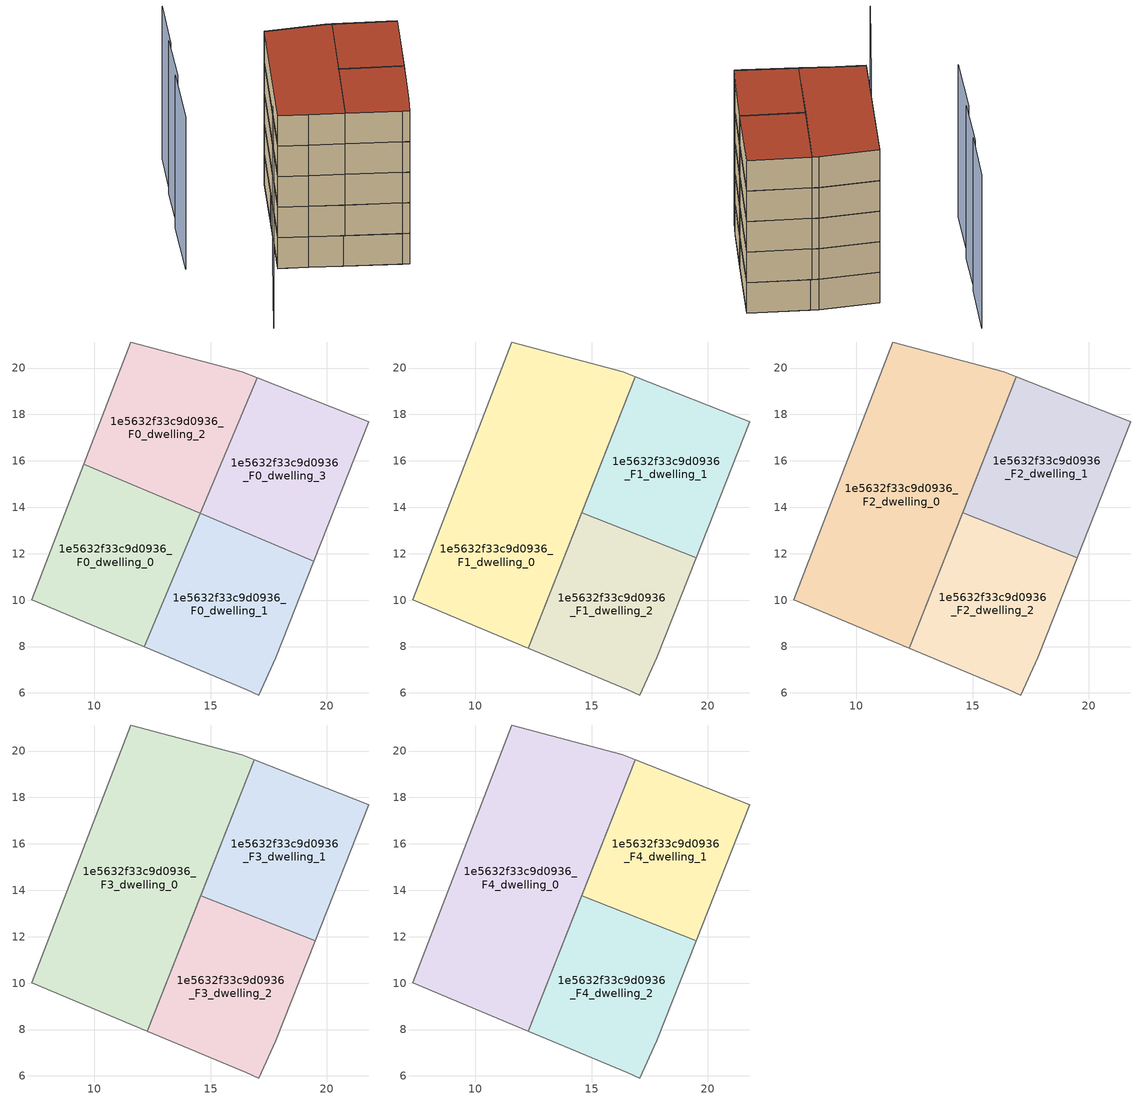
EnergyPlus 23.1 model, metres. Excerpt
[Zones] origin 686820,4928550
1e5632f33c9d0936_F0_dwelling_0
 floor ground (EU_floor_Construction): 12.15,7.98 14.56,13.74 9.54,15.85 7.3,10.02 9.6,9.05 z0
 wall to 1e5632f33c9d0936_F0_dwelling_1 (EU_wall_Construction): 14.56,13.74 12.15,7.98 z0:3
 wall adiabatic (EU_wall_Construction): 12.15,7.98 9.6,9.05 7.3,10.02 9.54,15.85 14.56,13.74 z0:3
1e5632f33c9d0936_F0_dwelling_1
 floor ground (EU_floor_Construction): 17.81,7.51 19.45,11.68 14.56,13.74 12.15,7.98 16.56,6.13 17.09,5.91 z0
 wall adiabatic (EU_wall_Construction): 14.56,13.74 19.45,11.68 17.81,7.51 17.09,5.91 16.56,6.13 12.15,7.98 z0:3
1e5632f33c9d0936_F0_dwelling_2
 floor ground (EU_floor_Construction): 14.57,13.74 17.02,19.58 16.35,19.84 11.57,21.12 9.54,15.85 z0
 wall adiabatic (EU_wall_Construction): 14.57,13.74 9.54,15.85 11.57,21.12 16.35,19.84 17.02,19.58 z0:3
 wall to 1e5632f33c9d0936_F0_dwelling_3 (EU_wall_Construction): 17.02,19.58 14.57,13.74 z0:3
1e5632f33c9d0936_F0_dwelling_3
 floor ground (EU_floor_Construction): 19.45,11.68 21.82,17.69 17.02,19.58 14.57,13.74 z0
 wall adiabatic (EU_wall_Construction): 17.02,19.58 21.82,17.69 19.45,11.68 14.57,13.74 z0:3
1e5632f33c9d0936_F1_dwelling_0
 floor to 1e5632f33c9d0936_F0_dwelling_0 (EU_floor_Construction): 12.15,7.98 14.56,13.74 9.54,15.85 7.3,10.02 9.6,9.05 z3
 floor to 1e5632f33c9d0936_F0_dwelling_2 (EU_floor_Construction): 14.57,13.74 16.89,19.63 16.35,19.84 11.57,21.12 9.54,15.85 z3
 floor to 1e5632f33c9d0936_F0_dwelling_1 (EU_floor_Construction): 12.28,7.93 14.56,13.74 12.15,7.98 z3
 wall adiabatic (EU_wall_Construction): 16.35,19.84 16.89,19.63 12.28,7.93 9.6,9.05 7.3,10.02 11.57,21.12 16.35,19.84 z3:6
1e5632f33c9d0936_F1_dwelling_1
 floor to 1e5632f33c9d0936_F0_dwelling_3 (EU_floor_Construction): 19.5,11.82 21.82,17.69 17.02,19.58 14.58,13.76 z3
 floor to 1e5632f33c9d0936_F0_dwelling_2 (EU_floor_Construction): 14.58,13.76 17.02,19.58 16.89,19.63 z3
 wall to 1e5632f33c9d0936_F1_dwelling_2 (EU_wall_Construction): 19.5,11.82 14.57,13.76 z3:6
 wall adiabatic (EU_wall_Construction): 14.57,13.76 16.89,19.63 21.82,17.69 19.5,11.82 z3:6
1e5632f33c9d0936_F1_dwelling_2
 floor to 1e5632f33c9d0936_F0_dwelling_1 (EU_floor_Construction): 17.81,7.51 19.45,11.68 14.57,13.74 12.28,7.93 16.56,6.13 17.09,5.91 z3
 floor to 1e5632f33c9d0936_F0_dwelling_3 (EU_floor_Construction): 19.45,11.68 19.5,11.82 14.58,13.76 14.57,13.74 z3
 wall adiabatic (EU_wall_Construction): 19.5,11.82 17.81,7.51 17.09,5.91 16.56,6.13 12.28,7.93 14.57,13.76 z3:6
1e5632f33c9d0936_F2_dwelling_0
 floor to 1e5632f33c9d0936_F1_dwelling_0 (EU_floor_Construction): 12.28,7.93 16.89,19.63 16.35,19.84 11.57,21.12 7.3,10.02 9.6,9.05 z6
 wall adiabatic (EU_wall_Construction): 16.35,19.84 16.89,19.63 12.28,7.93 9.6,9.05 7.3,10.02 11.57,21.12 16.35,19.84 z6:9
1e5632f33c9d0936_F2_dwelling_1
 floor to 1e5632f33c9d0936_F1_dwelling_1 (EU_floor_Construction): 19.5,11.82 21.82,17.69 16.89,19.63 14.57,13.76 z6
 wall to 1e5632f33c9d0936_F2_dwelling_2 (EU_wall_Construction): 19.5,11.82 14.57,13.76 z6:9
 wall adiabatic (EU_wall_Construction): 14.57,13.76 16.89,19.63 21.82,17.69 19.5,11.82 z6:9
1e5632f33c9d0936_F2_dwelling_2
 floor to 1e5632f33c9d0936_F1_dwelling_2 (EU_floor_Construction): 17.81,7.51 19.5,11.82 14.57,13.76 12.28,7.93 16.56,6.13 17.09,5.91 z6
 wall adiabatic (EU_wall_Construction): 19.5,11.82 17.81,7.51 17.09,5.91 16.56,6.13 12.28,7.93 14.57,13.76 z6:9
1e5632f33c9d0936_F3_dwelling_0
 floor to 1e5632f33c9d0936_F2_dwelling_0 (EU_floor_Construction): 12.28,7.93 16.89,19.63 16.35,19.84 11.57,21.12 7.3,10.02 9.6,9.05 z9
 wall adiabatic (EU_wall_Construction): 16.35,19.84 16.89,19.63 12.28,7.93 9.6,9.05 7.3,10.02 11.57,21.12 16.35,19.84 z9:12
1e5632f33c9d0936_F3_dwelling_1
 floor to 1e5632f33c9d0936_F2_dwelling_1 (EU_floor_Construction): 19.5,11.82 21.82,17.69 16.89,19.63 14.57,13.76 z9
 wall to 1e5632f33c9d0936_F3_dwelling_2 (EU_wall_Construction): 19.5,11.82 14.57,13.76 z9:12
 wall adiabatic (EU_wall_Construction): 14.57,13.76 16.89,19.63 21.82,17.69 19.5,11.82 z9:12
1e5632f33c9d0936_F3_dwelling_2
 floor to 1e5632f33c9d0936_F2_dwelling_2 (EU_floor_Construction): 17.81,7.51 19.5,11.82 14.57,13.76 12.28,7.93 16.56,6.13 17.09,5.91 z9
 wall adiabatic (EU_wall_Construction): 19.5,11.82 17.81,7.51 17.09,5.91 16.56,6.13 12.28,7.93 14.57,13.76 z9:12
1e5632f33c9d0936_F4_dwelling_0
 floor to 1e5632f33c9d0936_F3_dwelling_0 (EU_floor_Construction): 12.28,7.93 16.89,19.63 16.35,19.84 11.57,21.12 7.3,10.02 9.6,9.05 z12
 wall adiabatic (EU_wall_Construction): 16.35,19.84 16.89,19.63 12.28,7.93 9.6,9.05 7.3,10.02 11.57,21.12 16.35,19.84 z12:15
 roof outside (EU_roof_Construction): 16.35,19.84 16.89,19.63 12.28,7.93 9.6,9.05 7.3,10.02 11.57,21.12 z15
1e5632f33c9d0936_F4_dwelling_1
 floor to 1e5632f33c9d0936_F3_dwelling_1 (EU_floor_Construction): 19.5,11.82 21.82,17.69 16.89,19.63 14.57,13.76 z12
 wall to 1e5632f33c9d0936_F4_dwelling_2 (EU_wall_Construction): 19.5,11.82 14.57,13.76 z12:15
 wall adiabatic (EU_wall_Construction): 14.57,13.76 16.89,19.63 21.82,17.69 19.5,11.82 z12:15
 roof outside (EU_roof_Construction): 21.82,17.69 19.5,11.82 14.57,13.76 16.89,19.63 z15
1e5632f33c9d0936_F4_dwelling_2
 floor to 1e5632f33c9d0936_F3_dwelling_2 (EU_floor_Construction): 17.81,7.51 19.5,11.82 14.57,13.76 12.28,7.93 16.56,6.13 17.09,5.91 z12
 wall adiabatic (EU_wall_Construction): 19.5,11.82 17.81,7.51 17.09,5.91 16.56,6.13 12.28,7.93 14.57,13.76 z12:15
 roof outside (EU_roof_Construction): 19.5,11.82 17.81,7.51 17.09,5.91 16.56,6.13 12.28,7.93 14.57,13.76 z15
shading: 3.3,2.71 7.51,11.43 / 5.79,27.93 4.09,22.95 / 2.4,18.76 0.61,13.22 / 4.08,23.33 2.59,18.7 z0:15
[Building]
EU S2 Campaign: North Axis=0; Terrain=City; Solar Distribution=FullExterior
[Site:Location]
Bologna: Latitude=44.5; Longitude=11.25; Time Zone=1; Elevation=37
[SizingPeriod:WeatherFileDays]
AnnualSizingPeriod: Begin Month=1; Begin Day of Month=1; End Month=12; End Day of Month=31; Day of Week for Start Day=Monday; Use Weather File Daylight Saving Period=No; Use Weather File Rain and Snow Indicators=No
[MATERIAL]
EU_InternalMass_Material: Roughness=MediumRough; Thickness=0.1; Conductivity=1; Density=1800; Specific Heat=900; Thermal Absorptance=0.9; Solar Absorptance=0.7; Visible Absorptance=0.7
[MATERIAL:NOMASS] Roughness=MediumRough; Thermal Absorptance=0.9; Solar Absorptance=0.7; Visible Absorptance=0.7
Name | Thermal Resistance
EU_wall_NoMass | 0.905828
EU_roof_NoMass | 0.37593
EU_floor_NoMass | 0.67114
[CONSTRUCTION]
EU_wall_Construction: EU_wall_NoMass
EU_roof_Construction: EU_roof_NoMass
EU_floor_Construction: EU_floor_NoMass
EU_InternalMass_Construction: EU_InternalMass_Material
[ZONE] Type=1; Multiplier=1; Ceiling Height=autocalculate; Floor Area=autocalculate; Part of Total Floor Area=Yes
Name | Volume
1e5632f33c9d0936_F0_dwelling_0; 1e5632f33c9d0936_F0_dwelling_2 | 100.293
1e5632f33c9d0936_F1_dwelling_0; 1e5632f33c9d0936_F2_dwelling_0; 1e5632f33c9d0936_F3_dwelling_0; 1e5632f33c9d0936_F4_dwelling_0 | 200.579
1e5632f33c9d0936_F0_dwelling_1 | 100.296
1e5632f33c9d0936_F1_dwelling_1; 1e5632f33c9d0936_F2_dwelling_1; 1e5632f33c9d0936_F3_dwelling_1; 1e5632f33c9d0936_F4_dwelling_1 | 100.304
1e5632f33c9d0936_F1_dwelling_2; 1e5632f33c9d0936_F2_dwelling_2; 1e5632f33c9d0936_F3_dwelling_2; 1e5632f33c9d0936_F4_dwelling_2 | 100.283
1e5632f33c9d0936_F0_dwelling_3 | 100.288
[INTERNALMASS] Construction=EU_InternalMass_Construction
Name | Zone or ZoneList | Surface Area
1e5632f33c9d0936_F0_dwelling_0_EU_InternalMass | 1e5632f33c9d0936_F0_dwelling_0 | 33.4311
1e5632f33c9d0936_F0_dwelling_1_EU_InternalMass | 1e5632f33c9d0936_F0_dwelling_1 | 33.4316
1e5632f33c9d0936_F0_dwelling_2_EU_InternalMass | 1e5632f33c9d0936_F0_dwelling_2 | 33.4306
1e5632f33c9d0936_F0_dwelling_3_EU_InternalMass | 1e5632f33c9d0936_F0_dwelling_3 | 33.4291
1e5632f33c9d0936_F1_dwelling_0_EU_InternalMass | 1e5632f33c9d0936_F1_dwelling_0 | 66.8592
1e5632f33c9d0936_F1_dwelling_1_EU_InternalMass | 1e5632f33c9d0936_F1_dwelling_1 | 33.4346
1e5632f33c9d0936_F1_dwelling_2_EU_InternalMass | 1e5632f33c9d0936_F1_dwelling_2 | 33.4275
1e5632f33c9d0936_F2_dwelling_0_EU_InternalMass | 1e5632f33c9d0936_F2_dwelling_0 | 66.8592
1e5632f33c9d0936_F2_dwelling_1_EU_InternalMass | 1e5632f33c9d0936_F2_dwelling_1 | 33.4346
1e5632f33c9d0936_F2_dwelling_2_EU_InternalMass | 1e5632f33c9d0936_F2_dwelling_2 | 33.4275
1e5632f33c9d0936_F3_dwelling_0_EU_InternalMass | 1e5632f33c9d0936_F3_dwelling_0 | 66.8592
1e5632f33c9d0936_F3_dwelling_1_EU_InternalMass | 1e5632f33c9d0936_F3_dwelling_1 | 33.4346
1e5632f33c9d0936_F3_dwelling_2_EU_InternalMass | 1e5632f33c9d0936_F3_dwelling_2 | 33.4275
1e5632f33c9d0936_F4_dwelling_0_EU_InternalMass | 1e5632f33c9d0936_F4_dwelling_0 | 66.8592
1e5632f33c9d0936_F4_dwelling_1_EU_InternalMass | 1e5632f33c9d0936_F4_dwelling_1 | 33.4346
1e5632f33c9d0936_F4_dwelling_2_EU_InternalMass | 1e5632f33c9d0936_F4_dwelling_2 | 33.4275
[OTHEREQUIPMENT] Fuel Type=Electricity; Design Level Calculation Method=Watts/Area; Power per Zone Floor Area=1; Fraction Latent=0; Fraction Radiant=0; Fraction Lost=0; Carbon Dioxide Generation Rate=0; EndUse Subcategory=EU_Step8_InternalGains
Name | Zone or ZoneList or Space or SpaceList | Schedule
EU_Step8_InternalGain_1e5632f33c9d0936_F0_dwelling_0_f000 | 1e5632f33c9d0936_F0_dwelling_0 | EU_Step8_GainSchedule_1e5632f33c9d0936_F0_dwelling_0_f000
EU_Step8_InternalGain_1e5632f33c9d0936_F0_dwelling_1_f000 | 1e5632f33c9d0936_F0_dwelling_1 | EU_Step8_GainSchedule_1e5632f33c9d0936_F0_dwelling_1_f000
EU_Step8_InternalGain_1e5632f33c9d0936_F0_dwelling_2_f000 | 1e5632f33c9d0936_F0_dwelling_2 | EU_Step8_GainSchedule_1e5632f33c9d0936_F0_dwelling_2_f000
EU_Step8_InternalGain_1e5632f33c9d0936_F0_dwelling_3_f000 | 1e5632f33c9d0936_F0_dwelling_3 | EU_Step8_GainSchedule_1e5632f33c9d0936_F0_dwelling_3_f000
EU_Step8_InternalGain_1e5632f33c9d0936_F1_dwelling_0_f000 | 1e5632f33c9d0936_F1_dwelling_0 | EU_Step8_GainSchedule_1e5632f33c9d0936_F1_dwelling_0_f000
EU_Step8_InternalGain_1e5632f33c9d0936_F1_dwelling_1_f000 | 1e5632f33c9d0936_F1_dwelling_1 | EU_Step8_GainSchedule_1e5632f33c9d0936_F1_dwelling_1_f000
EU_Step8_InternalGain_1e5632f33c9d0936_F1_dwelling_2_f000 | 1e5632f33c9d0936_F1_dwelling_2 | EU_Step8_GainSchedule_1e5632f33c9d0936_F1_dwelling_2_f000
EU_Step8_InternalGain_1e5632f33c9d0936_F2_dwelling_0_f000 | 1e5632f33c9d0936_F2_dwelling_0 | EU_Step8_GainSchedule_1e5632f33c9d0936_F2_dwelling_0_f000
EU_Step8_InternalGain_1e5632f33c9d0936_F2_dwelling_1_f000 | 1e5632f33c9d0936_F2_dwelling_1 | EU_Step8_GainSchedule_1e5632f33c9d0936_F2_dwelling_1_f000
EU_Step8_InternalGain_1e5632f33c9d0936_F2_dwelling_2_f000 | 1e5632f33c9d0936_F2_dwelling_2 | EU_Step8_GainSchedule_1e5632f33c9d0936_F2_dwelling_2_f000
EU_Step8_InternalGain_1e5632f33c9d0936_F3_dwelling_0_f000 | 1e5632f33c9d0936_F3_dwelling_0 | EU_Step8_GainSchedule_1e5632f33c9d0936_F3_dwelling_0_f000
EU_Step8_InternalGain_1e5632f33c9d0936_F3_dwelling_1_f000 | 1e5632f33c9d0936_F3_dwelling_1 | EU_Step8_GainSchedule_1e5632f33c9d0936_F3_dwelling_1_f000
EU_Step8_InternalGain_1e5632f33c9d0936_F3_dwelling_2_f000 | 1e5632f33c9d0936_F3_dwelling_2 | EU_Step8_GainSchedule_1e5632f33c9d0936_F3_dwelling_2_f000
EU_Step8_InternalGain_1e5632f33c9d0936_F4_dwelling_0_f000 | 1e5632f33c9d0936_F4_dwelling_0 | EU_Step8_GainSchedule_1e5632f33c9d0936_F4_dwelling_0_f000
EU_Step8_InternalGain_1e5632f33c9d0936_F4_dwelling_1_f000 | 1e5632f33c9d0936_F4_dwelling_1 | EU_Step8_GainSchedule_1e5632f33c9d0936_F4_dwelling_1_f000
EU_Step8_InternalGain_1e5632f33c9d0936_F4_dwelling_2_f000 | 1e5632f33c9d0936_F4_dwelling_2 | EU_Step8_GainSchedule_1e5632f33c9d0936_F4_dwelling_2_f000
[ZONEVENTILATION:DESIGNFLOWRATE] Schedule=EU_AlwaysOn; Design Flow Rate Calculation Method=AirChanges/Hour; Air Changes per Hour=0.73129; Ventilation Type=Natural; Fan Pressure Rise=0; Fan Total Efficiency=1; Constant Term Coefficient=1; Temperature Term Coefficient=0; Velocity Term Coefficient=0; Velocity Squared Term Coefficient=0; Minimum Indoor Temperature=-100; Maximum Indoor Temperature=100; Delta Temperature=-100; Minimum Outdoor Temperature=-100; Maximum Outdoor Temperature=100; Maximum Wind Speed=40
Name | Zone or ZoneList or Space or SpaceList
EU_ConstantAir_1e5632f33c9d0936_F0_dwelling_0 | 1e5632f33c9d0936_F0_dwelling_0
EU_ConstantAir_1e5632f33c9d0936_F0_dwelling_1 | 1e5632f33c9d0936_F0_dwelling_1
EU_ConstantAir_1e5632f33c9d0936_F0_dwelling_2 | 1e5632f33c9d0936_F0_dwelling_2
EU_ConstantAir_1e5632f33c9d0936_F0_dwelling_3 | 1e5632f33c9d0936_F0_dwelling_3
EU_ConstantAir_1e5632f33c9d0936_F1_dwelling_0 | 1e5632f33c9d0936_F1_dwelling_0
EU_ConstantAir_1e5632f33c9d0936_F1_dwelling_1 | 1e5632f33c9d0936_F1_dwelling_1
EU_ConstantAir_1e5632f33c9d0936_F1_dwelling_2 | 1e5632f33c9d0936_F1_dwelling_2
EU_ConstantAir_1e5632f33c9d0936_F2_dwelling_0 | 1e5632f33c9d0936_F2_dwelling_0
EU_ConstantAir_1e5632f33c9d0936_F2_dwelling_1 | 1e5632f33c9d0936_F2_dwelling_1
EU_ConstantAir_1e5632f33c9d0936_F2_dwelling_2 | 1e5632f33c9d0936_F2_dwelling_2
EU_ConstantAir_1e5632f33c9d0936_F3_dwelling_0 | 1e5632f33c9d0936_F3_dwelling_0
EU_ConstantAir_1e5632f33c9d0936_F3_dwelling_1 | 1e5632f33c9d0936_F3_dwelling_1
EU_ConstantAir_1e5632f33c9d0936_F3_dwelling_2 | 1e5632f33c9d0936_F3_dwelling_2
EU_ConstantAir_1e5632f33c9d0936_F4_dwelling_0 | 1e5632f33c9d0936_F4_dwelling_0
EU_ConstantAir_1e5632f33c9d0936_F4_dwelling_1 | 1e5632f33c9d0936_F4_dwelling_1
EU_ConstantAir_1e5632f33c9d0936_F4_dwelling_2 | 1e5632f33c9d0936_F4_dwelling_2
[HVACTEMPLATE:THERMOSTAT] Constant Heating Setpoint=20; Constant Cooling Setpoint=50
EU_HeatOnly_1e5632f33c9d0936_F0_dwelling_0; EU_HeatOnly_1e5632f33c9d0936_F0_dwelling_1; EU_HeatOnly_1e5632f33c9d0936_F0_dwelling_2; EU_HeatOnly_1e5632f33c9d0936_F0_dwelling_3; EU_HeatOnly_1e5632f33c9d0936_F1_dwelling_0; EU_HeatOnly_1e5632f33c9d0936_F1_dwelling_1; EU_HeatOnly_1e5632f33c9d0936_F1_dwelling_2; EU_HeatOnly_1e5632f33c9d0936_F2_dwelling_0; EU_HeatOnly_1e5632f33c9d0936_F2_dwelling_1; EU_HeatOnly_1e5632f33c9d0936_F2_dwelling_2; EU_HeatOnly_1e5632f33c9d0936_F3_dwelling_0; EU_HeatOnly_1e5632f33c9d0936_F3_dwelling_1; EU_HeatOnly_1e5632f33c9d0936_F3_dwelling_2; EU_HeatOnly_1e5632f33c9d0936_F4_dwelling_0; EU_HeatOnly_1e5632f33c9d0936_F4_dwelling_1; EU_HeatOnly_1e5632f33c9d0936_F4_dwelling_2
[HVACTEMPLATE:ZONE:IDEALLOADSAIRSYSTEM] System Availability Schedule=EU_AlwaysOn; Maximum Heating Supply Air Temperature=50; Minimum Cooling Supply Air Temperature=13; Maximum Heating Supply Air Humidity Ratio=0.0156; Minimum Cooling Supply Air Humidity Ratio=0.0077; Heating Limit=NoLimit; Cooling Limit=NoLimit; Heating Availability Schedule=EU_AlwaysOn; Cooling Availability Schedule=EU_CoolingOff; Dehumidification Control Type=ConstantSensibleHeatRatio; Cooling Sensible Heat Ratio=0.7; Dehumidification Setpoint=60; Humidification Control Type=None; Humidification Setpoint=30; Outdoor Air Method=None; Outdoor Air Flow Rate per Person=0.00944; Outdoor Air Flow Rate per Zone Floor Area=0; Outdoor Air Flow Rate per Zone=0; Demand Controlled Ventilation Type=None; Outdoor Air Economizer Type=NoEconomizer; Heat Recovery Type=None; Sensible Heat Recovery Effectiveness=0.7; Latent Heat Recovery Effectiveness=0.65
Name | Template Thermostat
1e5632f33c9d0936_F0_dwelling_0 | EU_HeatOnly_1e5632f33c9d0936_F0_dwelling_0
1e5632f33c9d0936_F0_dwelling_1 | EU_HeatOnly_1e5632f33c9d0936_F0_dwelling_1
1e5632f33c9d0936_F0_dwelling_2 | EU_HeatOnly_1e5632f33c9d0936_F0_dwelling_2
1e5632f33c9d0936_F0_dwelling_3 | EU_HeatOnly_1e5632f33c9d0936_F0_dwelling_3
1e5632f33c9d0936_F1_dwelling_0 | EU_HeatOnly_1e5632f33c9d0936_F1_dwelling_0
1e5632f33c9d0936_F1_dwelling_1 | EU_HeatOnly_1e5632f33c9d0936_F1_dwelling_1
1e5632f33c9d0936_F1_dwelling_2 | EU_HeatOnly_1e5632f33c9d0936_F1_dwelling_2
1e5632f33c9d0936_F2_dwelling_0 | EU_HeatOnly_1e5632f33c9d0936_F2_dwelling_0
1e5632f33c9d0936_F2_dwelling_1 | EU_HeatOnly_1e5632f33c9d0936_F2_dwelling_1
1e5632f33c9d0936_F2_dwelling_2 | EU_HeatOnly_1e5632f33c9d0936_F2_dwelling_2
1e5632f33c9d0936_F3_dwelling_0 | EU_HeatOnly_1e5632f33c9d0936_F3_dwelling_0
1e5632f33c9d0936_F3_dwelling_1 | EU_HeatOnly_1e5632f33c9d0936_F3_dwelling_1
1e5632f33c9d0936_F3_dwelling_2 | EU_HeatOnly_1e5632f33c9d0936_F3_dwelling_2
1e5632f33c9d0936_F4_dwelling_0 | EU_HeatOnly_1e5632f33c9d0936_F4_dwelling_0
1e5632f33c9d0936_F4_dwelling_1 | EU_HeatOnly_1e5632f33c9d0936_F4_dwelling_1
1e5632f33c9d0936_F4_dwelling_2 | EU_HeatOnly_1e5632f33c9d0936_F4_dwelling_2
[SIZING:ZONE] Zone Cooling Design Supply Air Temperature Input Method=SupplyAirTemperature; Zone Cooling Design Supply Air Temperature=13; Zone Heating Design Supply Air Temperature Input Method=SupplyAirTemperature; Zone Heating Design Supply Air Temperature=50; Zone Cooling Design Supply Air Humidity Ratio=0.008; Zone Heating Design Supply Air Humidity Ratio=0.008; Cooling Design Air Flow Method=DesignDay; Cooling Design Air Flow Rate=0; Cooling Minimum Air Flow per Zone Floor Area=0.000762; Cooling Minimum Air Flow=0; Cooling Minimum Air Flow Fraction=0.2; Heating Design Air Flow Method=DesignDay; Heating Design Air Flow Rate=0; Heating Maximum Air Flow per Zone Floor Area=0.002032; Heating Maximum Air Flow=0.141576; Heating Maximum Air Flow Fraction=0.3; Account for Dedicated Outdoor Air System=No; Dedicated Outdoor Air System Control Strategy=NeutralSupplyAir; Dedicated Outdoor Air Low Setpoint Temperature for Design=autosize; Dedicated Outdoor Air High Setpoint Temperature for Design=autosize; Zone Load Sizing Method=Sensible Load Only No Latent Load; Zone Latent Cooling Design Supply Air Humidity Ratio Input Method=HumidityRatioDifference; Zone Cooling Design Supply Air Humidity Ratio Difference=0.005; Zone Latent Heating Design Supply Air Humidity Ratio Input Method=HumidityRatioDifference; Zone Humidification Design Supply Air Humidity Ratio Difference=0.005
1e5632f33c9d0936_F0_dwelling_0; 1e5632f33c9d0936_F0_dwelling_1; 1e5632f33c9d0936_F0_dwelling_2; 1e5632f33c9d0936_F0_dwelling_3; 1e5632f33c9d0936_F1_dwelling_0; 1e5632f33c9d0936_F1_dwelling_1; 1e5632f33c9d0936_F1_dwelling_2; 1e5632f33c9d0936_F2_dwelling_0; 1e5632f33c9d0936_F2_dwelling_1; 1e5632f33c9d0936_F2_dwelling_2; 1e5632f33c9d0936_F3_dwelling_0; 1e5632f33c9d0936_F3_dwelling_1; 1e5632f33c9d0936_F3_dwelling_2; 1e5632f33c9d0936_F4_dwelling_0; 1e5632f33c9d0936_F4_dwelling_1; 1e5632f33c9d0936_F4_dwelling_2
[SCHEDULE:CONSTANT]
Name | Hourly Value
EU_AlwaysOn | 1
EU_CoolingOff | 0
[SCHEDULE:FILE] Column Number=1; Rows to Skip at Top=0; Number of Hours of Data=8760; Column Separator=Comma; Interpolate to Timestep=No; Minutes per Item=60; Adjust Schedule for Daylight Savings=Yes
Name | File
EU_Step8_GainSchedule_1e5632f33c9d0936_F0_dwelling_0_f000 | ../../schedules/1e5632f33c9d0936/1e5632f33c9d0936_F0_dwelling_0_f000_gain.csv
EU_Step8_GainSchedule_1e5632f33c9d0936_F0_dwelling_1_f000 | ../../schedules/1e5632f33c9d0936/1e5632f33c9d0936_F0_dwelling_1_f000_gain.csv
EU_Step8_GainSchedule_1e5632f33c9d0936_F0_dwelling_2_f000 | ../../schedules/1e5632f33c9d0936/1e5632f33c9d0936_F0_dwelling_2_f000_gain.csv
EU_Step8_GainSchedule_1e5632f33c9d0936_F0_dwelling_3_f000 | ../../schedules/1e5632f33c9d0936/1e5632f33c9d0936_F0_dwelling_3_f000_gain.csv
EU_Step8_GainSchedule_1e5632f33c9d0936_F1_dwelling_0_f000 | ../../schedules/1e5632f33c9d0936/1e5632f33c9d0936_F1_dwelling_0_f000_gain.csv
EU_Step8_GainSchedule_1e5632f33c9d0936_F1_dwelling_1_f000 | ../../schedules/1e5632f33c9d0936/1e5632f33c9d0936_F1_dwelling_1_f000_gain.csv
EU_Step8_GainSchedule_1e5632f33c9d0936_F1_dwelling_2_f000 | ../../schedules/1e5632f33c9d0936/1e5632f33c9d0936_F1_dwelling_2_f000_gain.csv
EU_Step8_GainSchedule_1e5632f33c9d0936_F2_dwelling_0_f000 | ../../schedules/1e5632f33c9d0936/1e5632f33c9d0936_F2_dwelling_0_f000_gain.csv
EU_Step8_GainSchedule_1e5632f33c9d0936_F2_dwelling_1_f000 | ../../schedules/1e5632f33c9d0936/1e5632f33c9d0936_F2_dwelling_1_f000_gain.csv
EU_Step8_GainSchedule_1e5632f33c9d0936_F2_dwelling_2_f000 | ../../schedules/1e5632f33c9d0936/1e5632f33c9d0936_F2_dwelling_2_f000_gain.csv
EU_Step8_GainSchedule_1e5632f33c9d0936_F3_dwelling_0_f000 | ../../schedules/1e5632f33c9d0936/1e5632f33c9d0936_F3_dwelling_0_f000_gain.csv
EU_Step8_GainSchedule_1e5632f33c9d0936_F3_dwelling_1_f000 | ../../schedules/1e5632f33c9d0936/1e5632f33c9d0936_F3_dwelling_1_f000_gain.csv
EU_Step8_GainSchedule_1e5632f33c9d0936_F3_dwelling_2_f000 | ../../schedules/1e5632f33c9d0936/1e5632f33c9d0936_F3_dwelling_2_f000_gain.csv
EU_Step8_GainSchedule_1e5632f33c9d0936_F4_dwelling_0_f000 | ../../schedules/1e5632f33c9d0936/1e5632f33c9d0936_F4_dwelling_0_f000_gain.csv
EU_Step8_GainSchedule_1e5632f33c9d0936_F4_dwelling_1_f000 | ../../schedules/1e5632f33c9d0936/1e5632f33c9d0936_F4_dwelling_1_f000_gain.csv
EU_Step8_GainSchedule_1e5632f33c9d0936_F4_dwelling_2_f000 | ../../schedules/1e5632f33c9d0936/1e5632f33c9d0936_F4_dwelling_2_f000_gain.csv
